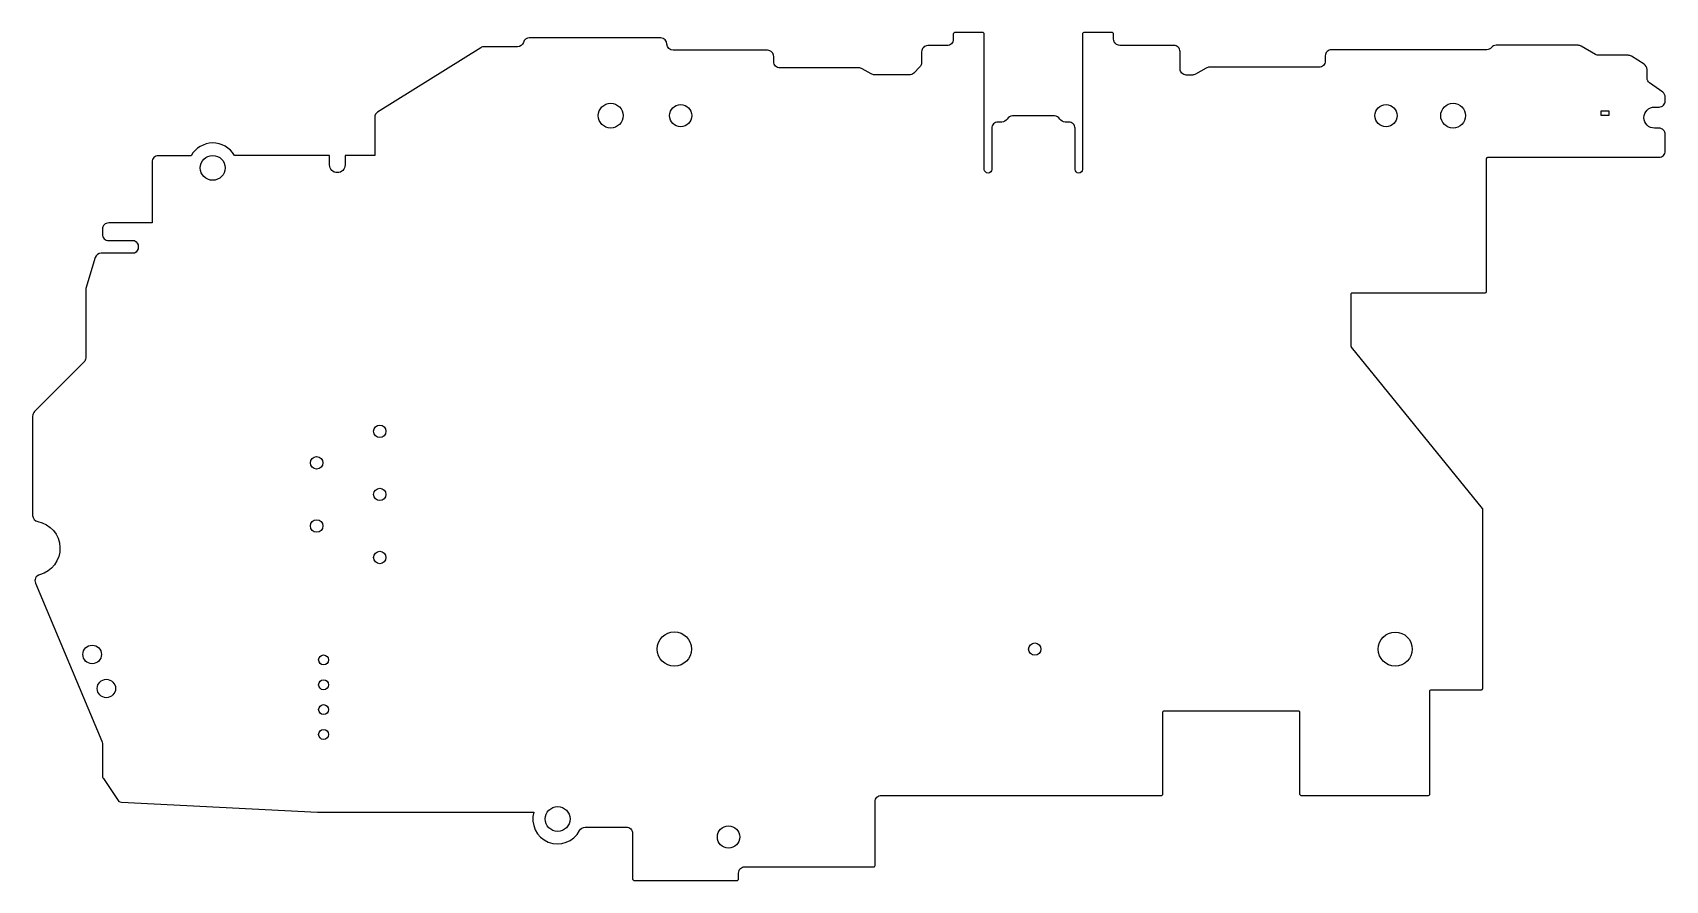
# Model space of a CAD drawing. Header units: millimetres. Extents: x -104 to 27, y -67 to 1.
import ezdxf

# ---------------------------------------------------------------- set-up
doc = ezdxf.new("R2010")
doc.units = ezdxf.units.MM

msp = doc.modelspace()

# ---------------------------------------------------------------- linework, layer by layer
msp.add_lwpolyline([(-98.81, -58.66), (-97.56, -60.51, 0.084835), (-97.36, -60.55), (-81.59, -61.35), (-64.18, -61.35, 0.905779), (-60.49, -62.84, -0.278888), (-60.05, -62.57), (-56.73, -62.57, -0.414214), (-56.23, -63.07), (-56.23, -66.75, 0.414214), (-56.13, -66.85), (-47.8, -66.85, 0.414214), (-47.7, -66.75), (-47.7, -66.26, -0.414214), (-47.2, -65.76), (-36.82, -65.76, 0.414214), (-36.72, -65.66), (-36.72, -60.51, -0.414214), (-36.22, -60.01), (-13.66, -60.01, 0.414214), (-13.56, -59.91), (-13.56, -53.31, -0.414214), (-13.46, -53.21), (-2.66, -53.21, -0.414214), (-2.56, -53.31), (-2.56, -59.91, 0.414214), (-2.46, -60.01), (7.82, -60.01, 0.414214), (7.92, -59.91), (7.92, -51.61, -0.414214), (8.02, -51.51), (12.07, -51.51, 0.414214), (12.17, -51.41), (12.17, -36.99, 0.172079), (12.15, -36.92), (1.62, -23.95, -0.172079), (1.59, -23.88), (1.59, -19.66, -0.414214), (1.69, -19.56), (12.38, -19.56, 0.414214), (12.48, -19.46), (12.48, -8.76, -0.414214), (12.58, -8.66), (26.36, -8.66, 0.414214), (26.86, -8.16), (26.86, -6.82, 0.414214), (26.36, -6.32), (25.99, -6.32, -1), (25.99, -4.62), (26.36, -4.62, 0.414214), (26.86, -4.12), (26.86, -3.83, 0.243323), (26.65, -3.42), (25.6, -2.68, -0.243323), (25.39, -2.27), (25.39, -1.59, 0.258307), (25.15, -1.17), (24.13, -0.53, 0.140838), (23.87, -0.45), (21.5, -0.45, -0.132287), (21.25, -0.39), (20.1, 0.28, 0.132287), (19.85, 0.35), (13.24, 0.35, 0.218374), (12.87, 0.17, -0.218374), (12.49, 0), (0, 0, 0.414214), (-0.5, -0.5), (-0.5, -0.91, -0.414214), (-1, -1.41), (-9.83, -1.41, 0.131652), (-10.08, -1.48), (-10.94, -1.97, -0.131652), (-11.19, -2.04), (-11.68, -2.04, -0.414214), (-12.18, -1.54), (-12.18, -0.16, 0.414214), (-12.68, 0.34), (-17.03, 0.34, -0.414214), (-17.53, 0.84), (-17.53, 1.27, 0.414214), (-17.63, 1.37), (-19.93, 1.37, 0.414214), (-20.03, 1.27), (-20.03, -9.63, -1), (-20.63, -9.63), (-20.63, -6.33, 0.414214), (-21.13, -5.83), (-21.43, -5.83, -0.267949), (-21.86, -5.58, 0.267949), (-22.29, -5.33), (-25.66, -5.33, 0.267949), (-26.1, -5.58, -0.267949), (-26.53, -5.83), (-26.83, -5.83, 0.414214), (-27.33, -6.33), (-27.33, -9.63, -1), (-27.93, -9.63), (-27.93, 1.27, 0.414214), (-28.03, 1.37), (-30.33, 1.37, 0.414214), (-30.43, 1.27), (-30.43, 0.83, -0.414214), (-30.93, 0.33), (-32.48, 0.33, 0.414214), (-32.98, -0.17), (-32.98, -1.04, -0.198912), (-33.13, -1.39), (-33.61, -1.88, -0.198912), (-33.96, -2.02), (-36.78, -2.02, -0.131652), (-37.03, -1.95), (-37.76, -1.53, 0.131652), (-38.01, -1.47), (-44.37, -1.47, -0.414214), (-44.87, -0.97), (-44.87, -0.55, 0.414214), (-45.37, -0.05), (-52.97, -0.05, -0.409615), (-53.47, 0.45, 0.409615), (-53.97, 0.94), (-64.54, 0.94, 0.327348), (-65.02, 0.59, -0.327348), (-65.5, 0.24), (-68.18, 0.24, 0.140541), (-68.44, 0.16), (-76.74, -5.02, 0.258618), (-76.97, -5.44), (-76.97, -8.51), (-79.36, -8.51), (-79.36, -9.27, -1), (-80.61, -9.27), (-80.61, -8.51), (-88.27, -8.51, 0.582943), (-91.75, -8.54), (-94.39, -8.54, 0.414214), (-94.89, -9.04), (-94.89, -13.94), (-98.38, -13.94, 0.414214), (-98.88, -14.44), (-98.88, -14.87, 0.414214), (-98.38, -15.37), (-96.31, -15.37, -0.627397), (-96.31, -16.37), (-98.98, -16.37, 0.331461), (-99.46, -16.73), (-100.21, -19.23, 0.072762), (-100.23, -19.37), (-100.23, -24.8, -0.198912), (-100.37, -25.15), (-104.35, -29.13, 0.198912), (-104.5, -29.49), (-104.5, -37.48, 0.360654), (-104.09, -37.97, -0.799698), (-103.94, -42.26, 0.45609), (-104.27, -42.94), (-98.93, -55.64, -0.099813), (-98.89, -55.83), (-98.89, -58.38, 0.150083)], format="xyb", close=True)
msp.add_lwpolyline([(22.31, -5.31), (21.71, -5.31), (21.71, -4.92), (22.31, -4.92)], close=True)
for centre, radius in [((-57.99, -5.31), 1), ((-52.36, -5.31), 0.9), ((4.39, -5.31), 0.9), ((9.79, -5.31), 1), ((-90.01, -9.51), 1), ((-76.57, -30.71), 0.5), ((-81.65, -33.25), 0.5), ((-76.57, -35.79), 0.5), ((-81.65, -38.33), 0.5), ((-76.57, -40.87), 0.5), ((-52.87, -48.24), 1.38), ((5.13, -48.24), 1.37), ((-99.71, -48.67), 0.746), ((-23.87, -48.24), 0.5), ((-81.09, -49.11), 0.4), ((-98.57, -51.41), 0.739), ((-81.09, -51.11), 0.4), ((-81.09, -53.11), 0.4), ((-81.09, -55.11), 0.4), ((-62.26, -61.91), 1), ((-48.51, -63.36), 0.9)]:
    msp.add_circle(centre, radius)

doc.saveas('drawing.dxf')
